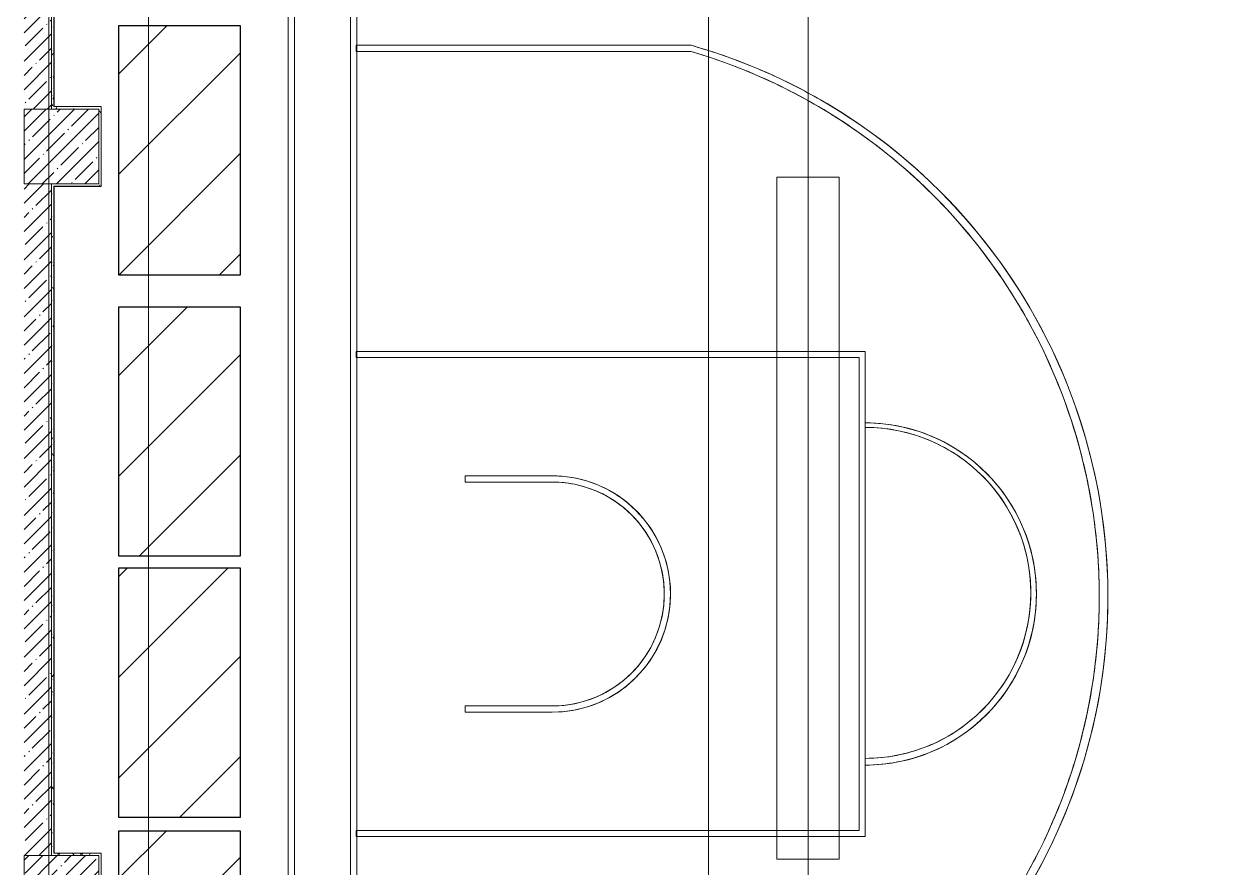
# Model space of a CAD drawing. Header units: millimetres. Extents: x -1113 to 415037, y -3642 to 354837.
# Drawn here: x 190932 to 200582, y 17201 to 23984 of the extents above; entities that cross this region are included whole.
import ezdxf

# ---------------------------------------------------------------- set-up
doc = ezdxf.new("R2010")
doc.units = ezdxf.units.MM
for name, color, linetype, lineweight in [('0) строит. леса', 20, 'Continuous', 30), ('A-AREA-BNDY', 7, 'Continuous', 5), ('A-FLOR', 7, 'Continuous', 9), ('A-WALL', 7, 'Continuous', 5), ('I-WALL', 7, 'Continuous', 5), ('S-COLS', 7, 'Continuous', 9), ('S-COLS-1', 7, 'Continuous', 5), ('Оси', 7, 'Continuous', 9)]:
    doc.layers.add(name, color=color, linetype=linetype, lineweight=lineweight)
doc.layers.add('A-WALL-1', color=9, linetype='Continuous', lineweight=5, true_color=0x808080)
doc.layers.add('A-WALL-FNSH-1', color=9, linetype='Continuous', lineweight=5, true_color=0x808080)
pattern_1 = [(45, (148772.12, -1e-08), (-114.04925, 114.04925), []), (45, (148886.17, -1e-08), (-114.04925, 114.04925), [201.612, -40.322, 6.706, -33.617])]
pattern_2 = [(0, (148772.123, -1e-08), (243.84, 60.96), [20.117, -162.763, 20.117, -162.763, -975.36]), (0, (148772.123, -1e-08), (243.84, 60.96), [-365.76, 20.117, -345.643, 20.117, -162.763, -426.72]), (0, (148772.123, -1e-08), (243.84, 60.96), [-914.4, 20.117, -101.803, 20.117, -284.683]), (120, (148863.563, 30.48), (-174.71291, 180.691634), [20.117, -162.763, 20.117, -162.763, -975.36]), (120, (148863.563, 30.48), (-174.71291, 180.691634), [-365.76, 20.117, -345.643, 20.117, -162.763, -426.72]), (120, (148863.563, 30.48), (-174.71291, 180.691634), [-914.4, 20.117, -101.803, 20.117, -284.683]), (240, (148894.043, 152.4), (-69.12709, -241.651634), [20.117, -162.763, 20.117, -162.763, -975.36]), (240, (148894.043, 152.4), (-69.12709, -241.651634), [-365.76, 20.117, -345.643, 20.117, -162.763, -426.72]), (240, (148894.043, 152.4), (-69.12709, -241.651634), [-914.4, 20.117, -101.803, 20.117, -284.683])]

# ---------------------------------------------------------------- blocks, each defined once
blk = doc.blocks.new('BSC_Колонна _Прямоугольная - 600х600-V314-Объем проектирования 2 этажа')
at = {"layer": 'S-COLS-1'}
h = blk.add_hatch(dxfattribs=at)
h.set_pattern_fill('FP_67', color=256, style=0, pattern_type=2)
h.set_pattern_definition([(45, (-42460, -17000), (-114.04925, 114.04925), []), (45, (-42345.95, -17000), (-114.04925, 114.04925), [201.613, -40.323, 6.706, -33.617])])
h.paths.add_polyline_path([(-300, -300), (300, -300), (300, 300), (-300, 300), (-300, 3.3)])
for p, q in [((300, 300), (-300, 300)), ((-300, 300), (-300, -300)), ((300, -300), (300, 300)), ((-300, -300), (300, -300))]:
    blk.add_line(p, q, dxfattribs=at)
blk = doc.blocks.new('BSC_Колонна _Прямоугольная - 600х600-V315-Объем проектирования 2 этажа')
at = {"layer": 'S-COLS-1'}
h = blk.add_hatch(dxfattribs=at)
h.set_pattern_fill('FP_68', color=256, style=0, pattern_type=2)
h.set_pattern_definition([(45, (-42460, -23000), (-114.04925, 114.04925), []), (45, (-42345.95, -23000), (-114.04925, 114.04925), [201.613, -40.323, 6.706, -33.617])])
h.paths.add_polyline_path([(-300, -300), (300, -300), (300, 300), (-300, 300), (-300, 156.7)])
for p, q in [((300, 300), (-300, 300)), ((-300, 300), (-300, -300)), ((300, -300), (300, 300)), ((-300, -300), (300, -300))]:
    blk.add_line(p, q, dxfattribs=at)

msp = doc.modelspace()

# ---------------------------------------------------------------- hatches: boundary and pattern name
at = {"layer": '0) строит. леса'}
h = msp.add_hatch(dxfattribs=at)
h.set_pattern_fill('ANSI31', color=256, scale=180)
h.paths.add_polyline_path([(191691.7, 23968.8), (191691.7, 21968.8), (192671.7, 21968.8), (192671.7, 23968.8)])
h = msp.add_hatch(dxfattribs=at)
h.set_pattern_fill('ANSI31', color=256, scale=180)
h.paths.add_polyline_path([(191691.7, 21708.3), (191691.7, 19708.3), (192671.7, 19708.3), (192671.7, 21708.3)])
h = msp.add_hatch(dxfattribs=at)
h.set_pattern_fill('ANSI31', color=256, scale=180)
h.paths.add_polyline_path([(191691.7, 19609.1), (191691.7, 17609.1), (192671.7, 17609.1), (192671.7, 19609.1)])
h = msp.add_hatch(dxfattribs=at)
h.set_pattern_fill('ANSI31', color=256, scale=180)
h.paths.add_polyline_path([(191691.7, 17497.8), (191691.7, 15497.8), (192671.7, 15497.8), (192671.7, 17497.8)])
at = {"layer": 'I-WALL'}
h = msp.add_hatch(dxfattribs=at)
h.set_pattern_fill('FP_1', color=256, style=0, pattern_type=2)
h.set_pattern_definition(pattern_1)
h.paths.add_polyline_path([(191120.1, 23300), (191152.1, 23300), (191152.1, 26500), (190932.1, 26500), (190932.1, 23300), (191003.6, 23300)])
h = msp.add_hatch(dxfattribs=at)
h.set_pattern_fill('FP_191', color=256, style=0, pattern_type=2)
h.set_pattern_definition(pattern_2)
h.paths.add_polyline_path([(191152.1, 23300), (191172.1, 23300), (191172.1, 23320)])
h.paths.add_polyline_path([(191152.1, 23300), (191172.1, 23321), (191172.1, 26480), (191152.1, 26480), (191152.1, 23400)])
h = msp.add_hatch(dxfattribs=at)
h.set_pattern_fill('FP_191', color=256, style=0, pattern_type=2)
h.set_pattern_definition(pattern_2)
h.paths.add_polyline_path([(191525.5, 23300), (191552.1, 23300), (191552.1, 23320), (191173.1, 23320), (191173.1, 23300), (191275.4, 23300)])
h = msp.add_hatch(dxfattribs=at)
h.set_pattern_fill('FP_191', color=256, style=0, pattern_type=2)
h.set_pattern_definition(pattern_2)
h.paths.add_polyline_path([(191532.1, 22680), (191552.1, 22680), (191552.1, 23300), (191532.1, 23300), (191532.1, 22700)])
h = msp.add_hatch(dxfattribs=at)
h.set_pattern_fill('FP_1', color=256, style=0, pattern_type=2)
h.set_pattern_definition(pattern_1)
h.paths.add_polyline_path([(190932.1, 17300), (191152.1, 17300), (191152, 22700), (190932.1, 22700), (190932.1, 19054.4)])
h = msp.add_hatch(dxfattribs=at)
h.set_pattern_fill('FP_191', color=256, style=0, pattern_type=2)
h.set_pattern_definition(pattern_2)
h.paths.add_polyline_path([(191152.1, 17300), (191172.1, 17300), (191172.1, 17320)])
h.paths.add_polyline_path([(191152.1, 17300), (191172.1, 17321), (191172.1, 22679), (191152.1, 22680), (191152.1, 19054.4)])
h = msp.add_hatch(dxfattribs=at)
h.set_pattern_fill('FP_191', color=256, style=0, pattern_type=2)
h.set_pattern_definition(pattern_2)
h.paths.add_polyline_path([(191525.5, 17300), (191532.1, 17300), (191530.7, 17320), (191172.1, 17320), (191172.1, 17300)])
h = msp.add_hatch(dxfattribs=at)
h.set_pattern_fill('FP_191', color=256, style=0, pattern_type=2)
h.set_pattern_definition(pattern_2)
h.paths.add_polyline_path([(191532.1, 16680), (191552.1, 16680), (191552.1, 17320), (191532.1, 17320), (191532.1, 16700)])

# ---------------------------------------------------------------- linework, layer by layer
at = {"layer": '0) строит. леса'}
for points in [[(191691.7, 23968.8), (191691.7, 21968.8), (192671.7, 21968.8), (192671.7, 23968.8)], [(191691.7, 21708.3), (191691.7, 19708.3), (192671.7, 19708.3), (192671.7, 21708.3)], [(191691.7, 19609.1), (191691.7, 17609.1), (192671.7, 17609.1), (192671.7, 19609.1)], [(191691.7, 17497.8), (191691.7, 15497.8), (192671.7, 15497.8), (192671.7, 17497.8)]]:
    msp.add_lwpolyline(points, close=True, dxfattribs=at)
at = {"layer": 'A-AREA-BNDY', "flags": 128}
msp.add_lwpolyline([(202911.6, 26479), (197552.9, 26479), (196911.6, 26479), (196911.6, 26480), (191552.6, 26480), (191552.6, 26479), (191173.1, 26479), (191173.1, 23321), (191553.1, 23321), (191553.1, 22679), (191173.1, 22679), (191173.1, 17321), (191553.1, 17321), (191553.1, 16679), (191173.1, 16679), (191173.1, 12321), (191553.1, 12321), (191553.1, 11921), (196911.1, 11921), (196911.1, 12321), (197553.1, 12321), (197553.1, 11921), (202911.1, 11921)], dxfattribs=at)
at = {"layer": 'A-FLOR'}
for p, q in [((193055.8, 13824.4), (193055.8, 24981.3)), ((193105.8, 24931.3), (193105.8, 13874.4)), ((193555.8, 14324.4), (193555.8, 24481.3)), ((193605.8, 24431.3), (193605.8, 14374.4)), ((193602.1, 23762.8), (193602.1, 23812.8)), ((196291.8, 23812.8), (193602.1, 23812.8)), ((193602.1, 23762.8), (196291.8, 23762.8)), ((196982.1, 17272.2), (196982.1, 22752.2)), ((196982.1, 22752.2), (197482.1, 22752.2)), ((197482.1, 22752.2), (197482.1, 21304.8)), ((193602.1, 21302.8), (193602.1, 21352.8)), ((193602.1, 21352.8), (197691.8, 21352.8)), ((197691.8, 21352.8), (197691.8, 17452.8)), ((197641.8, 21302.8), (193602.1, 21302.8)), ((197482.1, 21302.8), (197482.1, 17502.8)), ((197641.8, 17502.8), (197641.8, 21302.8)), ((194477.1, 20352.8), (195177.1, 20352.8)), ((194477.1, 20302.8), (194477.1, 20352.8)), ((195177.1, 20302.8), (194477.1, 20302.8)), ((194477.1, 18452.8), (194477.1, 18502.8)), ((194477.1, 18502.8), (195177.1, 18502.8)), ((195177.1, 18452.8), (194477.1, 18452.8)), ((193602.1, 17452.8), (193602.1, 17502.8)), ((193602.1, 17502.8), (197641.8, 17502.8)), ((197482.1, 17500.9), (197482.1, 17272.2)), ((197691.8, 17452.8), (193602.1, 17452.8)), ((197482.1, 17272.2), (196982.1, 17272.2))]:
    msp.add_line(p, q, dxfattribs=at)
for centre, radius, start, end in [((195037.1, 19382.8), 4604.2, 71.21922, 74.18669), ((195037.1, 19382.8), 4604.2, 285.81331, 74.18669), ((195007.6, 19382.8), 4564.4, 55.61997, 73.65888), ((195007.6, 19382.8), 4564.4, 286.34112, 73.65888), ((195037.1, 19382.8), 4604.2, 68.25175, 71.21922), ((195037.1, 19382.8), 4604.2, 65.28429, 68.25175), ((195037.1, 19382.8), 4604.2, 62.31682, 65.28429), ((195037.1, 19382.8), 4604.2, 59.34935, 62.31682), ((195037.1, 19382.8), 4604.2, 303.61812, 59.34935), ((195007.6, 19382.8), 4564.4, 31.56809, 55.61997), ((195007.6, 19382.8), 4564.4, 28.56161, 31.56809), ((195007.6, 19382.8), 4564.4, 16.53567, 28.56161), ((197691.8, 19402.8), 1375, 62.72727, 90), ((197691.8, 19402.8), 1375, 270, 90), ((197691.8, 19411.7), 1330, 68.18182, 90), ((197691.8, 19411.7), 1330, 270, 90), ((195007.6, 19382.8), 4564.4, 13.52918, 16.53567), ((197691.8, 19411.7), 1330, 40.90909, 68.18182), ((197691.8, 19402.8), 1375, 13.63636, 62.72727), ((195007.6, 19382.8), 4564.4, 10.5227, 13.52918), ((195177.1, 19402.8), 950, 51.42857, 90), ((195177.1, 19402.8), 950, 270, 90), ((195177.1, 19402.8), 900, 83.33333, 90), ((195177.1, 19402.8), 900, 270, 90), ((195177.1, 19402.8), 900, 70, 83.33333), ((197691.8, 19411.7), 1330, 351.81818, 40.90909), ((195177.1, 19402.8), 900, 323.33333, 70), ((195007.6, 19382.8), 4564.4, 7.51621, 10.5227), ((195177.1, 19402.8), 950, 347.14286, 51.42857), ((195007.6, 19382.8), 4564.4, 4.50973, 7.51621), ((197691.8, 19402.8), 1375, 346.36364, 13.63636), ((195007.6, 19382.8), 4564.4, 1.50324, 4.50973), ((195007.6, 19382.8), 4564.4, 358.49676, 1.50324), ((197691.8, 19411.7), 1330, 302.72727, 351.81818), ((195007.6, 19382.8), 4564.4, 355.49027, 358.49676), ((195177.1, 19402.8), 950, 270, 347.14286), ((197691.8, 19402.8), 1375, 291.81818, 346.36364), ((195007.6, 19382.8), 4564.4, 352.48379, 355.49027), ((195177.1, 19402.8), 900, 270, 323.33333), ((195007.6, 19382.8), 4564.4, 349.4773, 352.48379), ((195007.6, 19382.8), 4564.4, 346.47082, 349.4773), ((197691.8, 19411.7), 1330, 291.81818, 302.72727), ((195007.6, 19382.8), 4564.4, 343.46433, 346.47082), ((197691.8, 19411.7), 1330, 280.90909, 291.81818), ((197691.8, 19402.8), 1375, 270, 291.81818), ((197691.8, 19411.7), 1330, 270, 280.90909), ((195007.6, 19382.8), 4564.4, 340.45785, 343.46433), ((195007.6, 19382.8), 4564.4, 337.45136, 340.45785), ((195007.6, 19382.8), 4564.4, 334.44488, 337.45136), ((195007.6, 19382.8), 4564.4, 331.43839, 334.44488)]:
    msp.add_arc(centre, radius, start, end, dxfattribs=at)
at = {"layer": 'A-WALL'}
for p, q in [((191172.1, 23320), (191172.1, 26480)), ((191552.1, 23320), (191172.1, 23320)), ((191152.1, 22700), (191152.1, 17300)), ((191552.1, 22680), (191172.1, 22680)), ((191172.1, 17320), (191532.1, 17320))]:
    msp.add_line(p, q, dxfattribs=at)
at = {"layer": 'A-WALL-1'}
for p, q in [((191152.1, 23300), (191152.1, 26500)), ((191152.1, 26500), (191152.1, 23300)), ((191552.1, 22680), (191552.1, 23320)), ((191172.1, 17320), (191172.1, 17321)), ((191552.1, 16680), (191552.1, 17320))]:
    msp.add_line(p, q, dxfattribs=at)
at = {"layer": 'A-WALL-FNSH-1'}
for p, q in [((191173.1, 23320), (191173.1, 26479)), ((191553.1, 23321), (191172.1, 23321)), ((191553.1, 22679), (191553.1, 23321)), ((191172.1, 22680), (191172.1, 17321)), ((191172.1, 22679), (191553.1, 22679)), ((191173.1, 17321), (191173.1, 22680)), ((191553.1, 17321), (191173.1, 17321)), ((191532.1, 17320), (191552.1, 17320)), ((191553.1, 16679), (191553.1, 17321))]:
    msp.add_line(p, q, dxfattribs=at)
at = {"layer": 'Оси'}
for points in [[(191132.1, -1906.3), (191132.1, 3093.7), (191132.1, 22398.1), (191132.1, 27398.1)], [(192357.9, -1906.3), (192357.9, -1202.4), (191932.1, -674.7), (191932.1, 4325.3), (191932.1, 22398.1), (191932.1, 27398.1)], [(196432.1, -1906.3), (196432.1, 3093.7), (196432.1, 22398.1), (196432.1, 27398.1)], [(197881.8, -1906.3), (197881.8, -1202.4), (197232.1, -636.3), (197232.1, 4363.7), (197232.1, 22398.1), (197232.1, 27398.1)]]:
    msp.add_lwpolyline(points, dxfattribs=at)

# ---------------------------------------------------------------- block references
at = {"layer": 'S-COLS'}
for name, p in [('BSC_Колонна _Прямоугольная - 600х600-V315-Объем проектирования 2 этажа', (191232.1, 23000)), ('BSC_Колонна _Прямоугольная - 600х600-V314-Объем проектирования 2 этажа', (191232.1, 17000))]:
    msp.add_blockref(name, p, dxfattribs=at)

doc.saveas('drawing.dxf')
